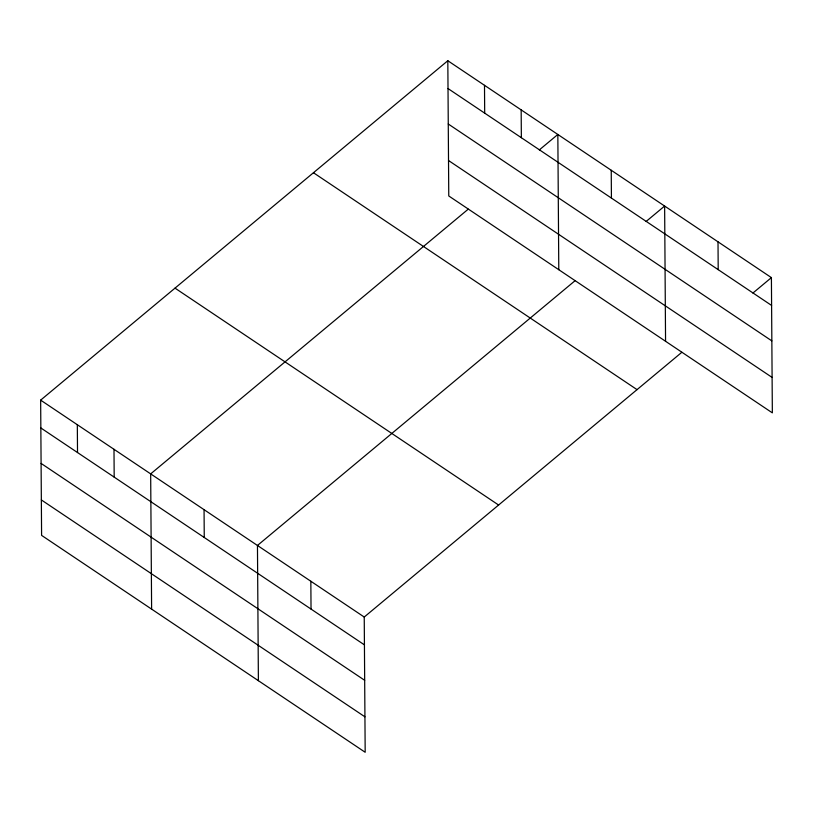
<?xml version="1.0" encoding="UTF-8"?>
<svg xmlns="http://www.w3.org/2000/svg" width="813" height="813" viewBox="0 0 813 813"><rect width="100%" height="100%" fill="white"/><g stroke="black" fill="none" stroke-linecap="round" stroke-linejoin="round"><path stroke-width="1.22" d="M681.833 352.293L364.234 617.037L365.179 752.269L41.595 535.381L40.65 400.138L447.821 60.731L771.405 277.619L772.35 412.862L448.766 195.963L447.821 60.731M468.258 209.144L150.669 473.888L151.614 609.12M539.344 149.897L557.84 134.47L558.785 269.713M575.045 280.719L257.457 545.462L258.392 680.694M646.122 221.471L664.628 206.045L665.562 341.287M752.909 293.046L771.405 277.619M448.014 88.556L771.598 305.444M448.258 124.003L771.852 340.891M448.522 160.517L772.106 377.415M313.452 172.732L637.036 389.63M175.019 288.137L498.603 505.025M40.65 400.138L364.234 617.037M40.843 427.963L364.427 644.861M41.087 463.41L364.681 680.308M41.351 499.934L364.935 716.822M718.011 241.837L718.204 269.662M611.234 170.263L611.427 198.087M521.163 109.897L521.357 137.722M484.497 85.314L484.69 113.139M310.84 581.244L311.033 609.069M204.063 509.67L204.256 537.495M113.993 449.304L114.186 477.129M77.326 424.721L77.52 452.546"/></g></svg>
